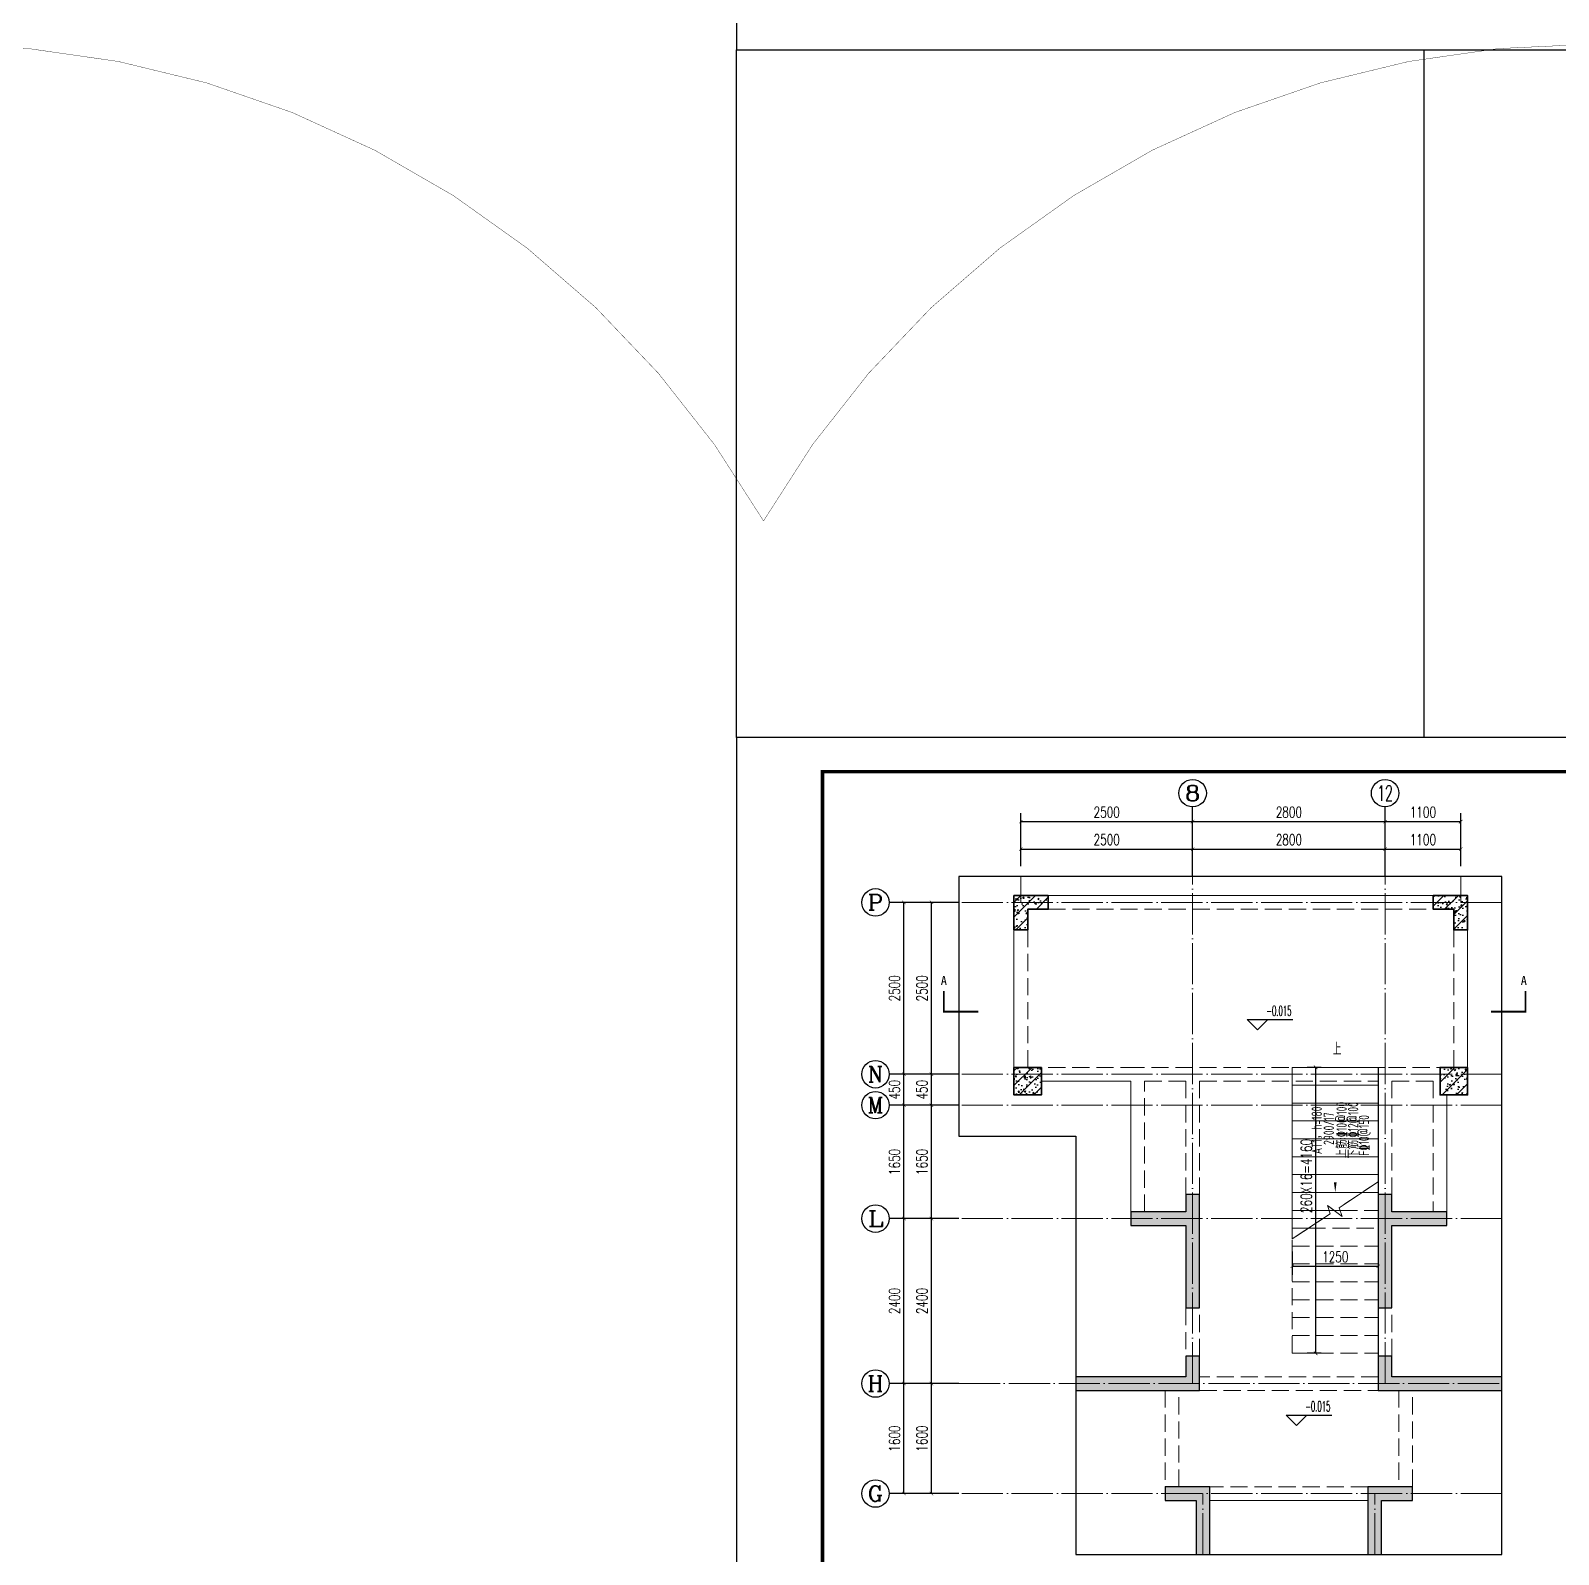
# Model space of a CAD drawing. Extents: x -655480 to 203344, y -294099 to 287156.
# Drawn here: x 17594 to 39824, y 174595 to 196765 of the extents above; entities that cross this region are included whole.
import ezdxf
from ezdxf.enums import TextEntityAlignment as Align

# ---------------------------------------------------------------- set-up
doc = ezdxf.new("R2010")
doc.units = 0
doc.header["$LTSCALE"] = 1000
for name, pattern in [('#P_--_20B1_001_t3$0$DASH', [0.35, 0.25, -0.1]), ('DASH', [0.35, 0.25, -0.1]), ('DOTE', [2.42, 2, -0.2, 0.02, -0.2])]:
    doc.linetypes.add(name, pattern=pattern)
doc.layers.get('0').update_dxf_attribs({"linetype": 'CONTINUOUS'})
doc.layers.get('DEFPOINTS').update_dxf_attribs({"linetype": 'CONTINUOUS'})
for name, color, linetype in [('-TK', 7, 'CONTINUOUS'), ('A-AXIS_TEXT', 7, 'CONTINUOUS'), ('AXIS', 3, 'CONTINUOUS'), ('COLUMN', 4, 'CONTINUOUS'), ('DIM', 2, 'CONTINUOUS'), ('DIM_ELEV', 3, 'CONTINUOUS'), ('DIM_SYMB', 3, 'CONTINUOUS'), ('PUB_DIM', 3, 'CONTINUOUS'), ('PUB_TEXT', 2, 'CONTINUOUS'), ('S-L主梁线', 4, 'DASH'), ('S-Q墙填充', 252, 'CONTINUOUS'), ('S-Q墙实线', 6, 'CONTINUOUS'), ('S-Z柱填充', 252, 'CONTINUOUS'), ('S-Z柱实线', 6, 'CONTINUOUS'), ('TEXT', 2, 'CONTINUOUS'), ('WALL', 5, 'CONTINUOUS'), ('尺寸标注', 86, 'CONTINUOUS')]:
    doc.layers.add(name, color=color, linetype=linetype)
for name, color, linetype, lineweight in [('AXIS_TEXT', 7, 'CONTINUOUS', 20), ('DOTE', 19, 'DOTE', 9), ('STAIR', 2, 'CONTINUOUS', 18)]:
    doc.layers.add(name, color=color, linetype=linetype, lineweight=lineweight)
doc.layers.add('审图修改', color=2, linetype='CONTINUOUS', plot=False)
doc.styles.add('_TCH_AXIS', font='COMPLEX', dxfattribs={"bigfont": 'GBCBIG'})
doc.styles.add('_TCH_DIM', font='SIMPLEX.shx', dxfattribs={"width": 0.7, "bigfont": 'GBCBIG.shx'})
doc.styles.add('_TCH_DIM_T3', font='SIMPLEX', dxfattribs={"width": 0.705882, "bigfont": 'GBCBIG'})
doc.styles.add('_TCH_LABEL', font='simhei.ttf')
doc.styles.add('COMPLEX', font='COMPLEX')
doc.styles.add('TSSD_REIN', font='tssdeng.shx', dxfattribs={"width": 0.7, "height": 300, "bigfont": 'tssdchn.shx'})
doc.dimstyles.new('_TCH_ARCH&&50', dxfattribs={"dimtxt": 157.5, "dimasz": 50, "dimexe": 125, "dimexo": 150, "dimgap": 58.75, "dimtad": 1, "dimdec": 0, "dimzin": 0, "dimdsep": 46, "dimtxsty": '_TCH_DIM_T3', "dimblk": 'ARCHTICK', "dimcen": 0.09, "dimclrt": 7, "dimazin": 0, "dimtfac": 1, "dimtdec": 0, "dimtix": 1, "dimtmove": 2, "dimatfit": 3, "dimldrblk": 'ARCHTICK', "dimfxl": 1, "dimtolj": 1, "dimtzin": 0, "dimarcsym": 0})
pattern_1 = [(50, (9124.8, 28295.26), (215.17805, -18.82564), [22.5, -247.5]), (355, (9124.8, 28295.26), (-41.6254, 225.65764), [18, -198]), (100.4514, (9142.74, 28293.7), (173.55281, 206.83186), [19.12206, -210.34263]), (46.1842, (9124.8, 28355.26), (320.1723, -49.6557), [33.75, -371.25]), (96.6356, (9151.5, 28351.13), (280.3988, 292.23536), [28.6831, -315.5139]), (351.1842, (9124.8, 28355.26), (280.3986, 292.2356), [27, -297]), (21, (9154.8, 28340.26), (179.07212, -120.78567), [22.5, -247.5]), (326, (9154.8, 28340.26), (72.9946, 217.545), [18, -198]), (71.4514, (9169.73, 28330.2), (252.0668, 96.75915), [19.12206, -210.34263]), (37.5, (9124.81, 28295.26), (3.647957, 99.868156), [0, -195.6, 0, -201, 0, -198.75]), (7.5, (9124.81, 28295.26), (78.92086, 118.32351), [0, -114.6, 0, -191.1, 0, -75.75]), (327.5, (9057.91, 28295.26), (160.14673, -6.76646), [0, -75, 0, -234, 0, -310.5]), (317.5, (9027.91, 28295.26), (174.95585, 30.0315), [0, -97.5, 0, -155.4, 0, -220.5]), (45, (9124.81, 28295.26), (-106.06602, 106.06602), [])]

# ---------------------------------------------------------------- blocks, each defined once
blk = doc.blocks.new('A1')
blk.add_lwpolyline([(0, 59400), (0, 0), (84100, 0), (84100, 59400)], close=True)
at = {"const_width": 100}
blk.add_lwpolyline([(2500, 58400), (2500, 1000), (83100, 1000), (83100, 58400)], close=True, dxfattribs=at)
blk = doc.blocks.new('_AXISO')
blk.add_circle((0, 0), 0.5)
at = {"layer": 'A-AXIS_TEXT', "style": 'COMPLEX', "width": 1.041667}
blk.add_attdef('A', text='', height=0.56, dxfattribs=at).set_placement((-0.25, -0.28), (0.25, -0.28), align=Align.FIT)
blk = doc.blocks.new('_ArchTick')
at = {"color": 0, "linetype": 'ByBlock', "const_width": 0.15}
blk.add_lwpolyline([(-0.5, -0.5), (0.5, 0.5)], dxfattribs=at)
blk = doc.blocks.new('*D3935')
at = {"layer": 'DEFPOINTS', "color": 0, "transparency": 16777216}
for p in [(34502, 184856), (32002, 184456), (34502, 184456)]:
    blk.add_point(p, dxfattribs=at)
at = {"layer": '尺寸标注', "color": 0, "lineweight": -2, "transparency": 16777216}
for p, q in [((32002, 184606), (32002, 184981)), ((34502, 184606), (34502, 184981)), ((32002, 184856), (34502, 184856))]:
    blk.add_line(p, q, dxfattribs=at)
at = {"layer": '尺寸标注', "color": 0, "lineweight": -2, "transparency": 16777216, "xscale": 50, "yscale": 50, "zscale": 50, "rotation": 180}
blk.add_blockref('_ArchTick', (32002, 184856), dxfattribs=at)
at = {"layer": '尺寸标注', "color": 0, "lineweight": -2, "transparency": 16777216, "xscale": 50, "yscale": 50, "zscale": 50}
blk.add_blockref('_ArchTick', (34502, 184856), dxfattribs=at)
at = {"layer": '尺寸标注', "color": 7, "transparency": 16777216, "insert": (33252, 184993), "char_height": 157.5, "attachment_point": 5, "style": '_TCH_DIM_T3'}
blk.add_mtext('\\A1;2500', dxfattribs=at)
blk = doc.blocks.new('*D3936')
at = {"layer": 'DEFPOINTS', "color": 0, "transparency": 16777216}
for p in [(37302, 184856), (34502, 184456), (37302, 184456)]:
    blk.add_point(p, dxfattribs=at)
at = {"layer": '尺寸标注', "color": 0, "lineweight": -2, "transparency": 16777216}
for p, q in [((34502, 184606), (34502, 184981)), ((37302, 184606), (37302, 184981)), ((34502, 184856), (37302, 184856))]:
    blk.add_line(p, q, dxfattribs=at)
at = {"layer": '尺寸标注', "color": 0, "lineweight": -2, "transparency": 16777216, "xscale": 50, "yscale": 50, "zscale": 50, "rotation": 180}
blk.add_blockref('_ArchTick', (34502, 184856), dxfattribs=at)
at = {"layer": '尺寸标注', "color": 0, "lineweight": -2, "transparency": 16777216, "xscale": 50, "yscale": 50, "zscale": 50}
blk.add_blockref('_ArchTick', (37302, 184856), dxfattribs=at)
at = {"layer": '尺寸标注', "color": 7, "transparency": 16777216, "insert": (35902, 184993), "char_height": 157.5, "attachment_point": 5, "style": '_TCH_DIM_T3'}
blk.add_mtext('\\A1;2800', dxfattribs=at)
blk = doc.blocks.new('*D3937')
at = {"layer": 'DEFPOINTS', "color": 0, "transparency": 16777216}
for p in [(38402, 184856), (37302, 184456), (38402, 184456)]:
    blk.add_point(p, dxfattribs=at)
at = {"layer": '尺寸标注', "color": 0, "lineweight": -2, "transparency": 16777216}
for p, q in [((37302, 184606), (37302, 184981)), ((38402, 184606), (38402, 184981)), ((37302, 184856), (38402, 184856))]:
    blk.add_line(p, q, dxfattribs=at)
at = {"layer": '尺寸标注', "color": 0, "lineweight": -2, "transparency": 16777216, "xscale": 50, "yscale": 50, "zscale": 50, "rotation": 180}
blk.add_blockref('_ArchTick', (37302, 184856), dxfattribs=at)
at = {"layer": '尺寸标注', "color": 0, "lineweight": -2, "transparency": 16777216, "xscale": 50, "yscale": 50, "zscale": 50}
blk.add_blockref('_ArchTick', (38402, 184856), dxfattribs=at)
at = {"layer": '尺寸标注', "color": 7, "transparency": 16777216, "insert": (37852, 184993), "char_height": 157.5, "attachment_point": 5, "style": '_TCH_DIM_T3'}
blk.add_mtext('\\A1;1100', dxfattribs=at)
blk = doc.blocks.new('*D3938')
at = {"layer": 'DEFPOINTS', "color": 0, "transparency": 16777216}
for p in [(34502, 185256), (32002, 184456), (34502, 184456)]:
    blk.add_point(p, dxfattribs=at)
at = {"layer": 'PUB_DIM', "color": 0, "lineweight": -2, "transparency": 16777216}
for p, q in [((32002, 184606), (32002, 185381)), ((32002, 185256), (34502, 185256)), ((34502, 184606), (34502, 185381))]:
    blk.add_line(p, q, dxfattribs=at)
at = {"layer": 'PUB_DIM', "color": 0, "lineweight": -2, "transparency": 16777216, "xscale": 50, "yscale": 50, "zscale": 50, "rotation": 180}
blk.add_blockref('_ArchTick', (32002, 185256), dxfattribs=at)
at = {"layer": 'PUB_DIM', "color": 0, "lineweight": -2, "transparency": 16777216, "xscale": 50, "yscale": 50, "zscale": 50}
blk.add_blockref('_ArchTick', (34502, 185256), dxfattribs=at)
at = {"layer": 'PUB_DIM', "color": 7, "transparency": 16777216, "insert": (33252, 185393), "char_height": 157.5, "attachment_point": 5, "style": '_TCH_DIM_T3'}
blk.add_mtext('\\A1;2500', dxfattribs=at)
blk = doc.blocks.new('*D3939')
at = {"layer": 'DEFPOINTS', "color": 0, "transparency": 16777216}
for p in [(37302, 185256), (34502, 184456), (37302, 184456)]:
    blk.add_point(p, dxfattribs=at)
at = {"layer": 'PUB_DIM', "color": 0, "lineweight": -2, "transparency": 16777216}
for p, q in [((34502, 184606), (34502, 185381)), ((34502, 185256), (37302, 185256)), ((37302, 184606), (37302, 185381))]:
    blk.add_line(p, q, dxfattribs=at)
at = {"layer": 'PUB_DIM', "color": 0, "lineweight": -2, "transparency": 16777216, "xscale": 50, "yscale": 50, "zscale": 50, "rotation": 180}
blk.add_blockref('_ArchTick', (34502, 185256), dxfattribs=at)
at = {"layer": 'PUB_DIM', "color": 0, "lineweight": -2, "transparency": 16777216, "xscale": 50, "yscale": 50, "zscale": 50}
blk.add_blockref('_ArchTick', (37302, 185256), dxfattribs=at)
at = {"layer": 'PUB_DIM', "color": 7, "transparency": 16777216, "insert": (35902, 185393), "char_height": 157.5, "attachment_point": 5, "style": '_TCH_DIM_T3'}
blk.add_mtext('\\A1;2800', dxfattribs=at)
blk = doc.blocks.new('*D3940')
at = {"layer": 'DEFPOINTS', "color": 0, "transparency": 16777216}
for p in [(38402, 185256), (37302, 184456), (38402, 184456)]:
    blk.add_point(p, dxfattribs=at)
at = {"layer": 'PUB_DIM', "color": 0, "lineweight": -2, "transparency": 16777216}
for p, q in [((37302, 184606), (37302, 185381)), ((37302, 185256), (38402, 185256)), ((38402, 184606), (38402, 185381))]:
    blk.add_line(p, q, dxfattribs=at)
at = {"layer": 'PUB_DIM', "color": 0, "lineweight": -2, "transparency": 16777216, "xscale": 50, "yscale": 50, "zscale": 50, "rotation": 180}
blk.add_blockref('_ArchTick', (37302, 185256), dxfattribs=at)
at = {"layer": 'PUB_DIM', "color": 0, "lineweight": -2, "transparency": 16777216, "xscale": 50, "yscale": 50, "zscale": 50}
blk.add_blockref('_ArchTick', (38402, 185256), dxfattribs=at)
at = {"layer": 'PUB_DIM', "color": 7, "transparency": 16777216, "insert": (37852, 185393), "char_height": 157.5, "attachment_point": 5, "style": '_TCH_DIM_T3'}
blk.add_mtext('\\A1;1100', dxfattribs=at)
blk = doc.blocks.new('*D3941')
at = {"layer": 'DEFPOINTS', "color": 0, "transparency": 16777216}
for p in [(30702, 177081), (31102, 177081), (31102, 175481)]:
    blk.add_point(p, dxfattribs=at)
at = {"layer": '尺寸标注', "color": 0, "lineweight": -2, "transparency": 16777216}
for p, q in [((30952, 177081), (30577, 177081)), ((30702, 175481), (30702, 177081)), ((30952, 175481), (30577, 175481))]:
    blk.add_line(p, q, dxfattribs=at)
at = {"layer": '尺寸标注', "color": 0, "lineweight": -2, "transparency": 16777216, "xscale": 50, "yscale": 50, "zscale": 50}
for p, rotation in [((30702, 177081), 90), ((30702, 175481), 270)]:
    blk.add_blockref('_ArchTick', p, dxfattribs=dict(at, rotation=rotation))
at = {"layer": '尺寸标注', "color": 7, "transparency": 16777216, "insert": (30564, 176281), "char_height": 157.5, "attachment_point": 5, "rotation": 90, "style": '_TCH_DIM_T3'}
blk.add_mtext('\\A1;1600', dxfattribs=at)
blk = doc.blocks.new('*D3942')
at = {"layer": 'DEFPOINTS', "color": 0, "transparency": 16777216}
for p in [(30702, 179481), (31102, 179481), (31102, 177081)]:
    blk.add_point(p, dxfattribs=at)
at = {"layer": '尺寸标注', "color": 0, "lineweight": -2, "transparency": 16777216}
for p, q in [((30952, 179481), (30577, 179481)), ((30702, 177081), (30702, 179481)), ((30952, 177081), (30577, 177081))]:
    blk.add_line(p, q, dxfattribs=at)
at = {"layer": '尺寸标注', "color": 0, "lineweight": -2, "transparency": 16777216, "xscale": 50, "yscale": 50, "zscale": 50}
for p, rotation in [((30702, 179481), 90), ((30702, 177081), 270)]:
    blk.add_blockref('_ArchTick', p, dxfattribs=dict(at, rotation=rotation))
at = {"layer": '尺寸标注', "color": 7, "transparency": 16777216, "insert": (30564, 178281), "char_height": 157.5, "attachment_point": 5, "rotation": 90, "style": '_TCH_DIM_T3'}
blk.add_mtext('\\A1;2400', dxfattribs=at)
blk = doc.blocks.new('*D3943')
at = {"layer": 'DEFPOINTS', "color": 0, "transparency": 16777216}
for p in [(30702, 181131), (31102, 181131), (31102, 179481)]:
    blk.add_point(p, dxfattribs=at)
at = {"layer": '尺寸标注', "color": 0, "lineweight": -2, "transparency": 16777216}
for p, q in [((30952, 181131), (30577, 181131)), ((30702, 179481), (30702, 181131)), ((30952, 179481), (30577, 179481))]:
    blk.add_line(p, q, dxfattribs=at)
at = {"layer": '尺寸标注', "color": 0, "lineweight": -2, "transparency": 16777216, "xscale": 50, "yscale": 50, "zscale": 50}
for p, rotation in [((30702, 181131), 90), ((30702, 179481), 270)]:
    blk.add_blockref('_ArchTick', p, dxfattribs=dict(at, rotation=rotation))
at = {"layer": '尺寸标注', "color": 7, "transparency": 16777216, "insert": (30564, 180306), "char_height": 157.5, "attachment_point": 5, "rotation": 90, "style": '_TCH_DIM_T3'}
blk.add_mtext('\\A1;1650', dxfattribs=at)
blk = doc.blocks.new('*D3944')
at = {"layer": 'DEFPOINTS', "color": 0, "transparency": 16777216}
for p in [(30702, 181581), (31102, 181581), (31102, 181131)]:
    blk.add_point(p, dxfattribs=at)
at = {"layer": '尺寸标注', "color": 0, "lineweight": -2, "transparency": 16777216}
for p, q in [((30952, 181581), (30577, 181581)), ((30702, 181131), (30702, 181581)), ((30952, 181131), (30577, 181131))]:
    blk.add_line(p, q, dxfattribs=at)
at = {"layer": '尺寸标注', "color": 0, "lineweight": -2, "transparency": 16777216, "xscale": 50, "yscale": 50, "zscale": 50}
for p, rotation in [((30702, 181581), 90), ((30702, 181131), 270)]:
    blk.add_blockref('_ArchTick', p, dxfattribs=dict(at, rotation=rotation))
at = {"layer": '尺寸标注', "color": 7, "transparency": 16777216, "insert": (30564, 181356), "char_height": 157.5, "attachment_point": 5, "rotation": 90, "style": '_TCH_DIM_T3'}
blk.add_mtext('\\A1;450', dxfattribs=at)
blk = doc.blocks.new('*D3945')
at = {"layer": 'DEFPOINTS', "color": 0, "transparency": 16777216}
for p in [(30702, 184081), (31102, 184081), (31102, 181581)]:
    blk.add_point(p, dxfattribs=at)
at = {"layer": '尺寸标注', "color": 0, "lineweight": -2, "transparency": 16777216}
for p, q in [((30952, 184081), (30577, 184081)), ((30702, 181581), (30702, 184081)), ((30952, 181581), (30577, 181581))]:
    blk.add_line(p, q, dxfattribs=at)
at = {"layer": '尺寸标注', "color": 0, "lineweight": -2, "transparency": 16777216, "xscale": 50, "yscale": 50, "zscale": 50}
for p, rotation in [((30702, 184081), 90), ((30702, 181581), 270)]:
    blk.add_blockref('_ArchTick', p, dxfattribs=dict(at, rotation=rotation))
at = {"layer": '尺寸标注', "color": 7, "transparency": 16777216, "insert": (30564, 182831), "char_height": 157.5, "attachment_point": 5, "rotation": 90, "style": '_TCH_DIM_T3'}
blk.add_mtext('\\A1;2500', dxfattribs=at)
blk = doc.blocks.new('*D3946')
at = {"layer": 'DEFPOINTS', "color": 0, "transparency": 16777216}
for p in [(30302, 177081), (31102, 177081), (31102, 175481)]:
    blk.add_point(p, dxfattribs=at)
at = {"layer": 'PUB_DIM', "color": 0, "lineweight": -2, "transparency": 16777216}
for p, q in [((30952, 177081), (30177, 177081)), ((30302, 175481), (30302, 177081)), ((30952, 175481), (30177, 175481))]:
    blk.add_line(p, q, dxfattribs=at)
at = {"layer": 'PUB_DIM', "color": 0, "lineweight": -2, "transparency": 16777216, "xscale": 50, "yscale": 50, "zscale": 50}
for p, rotation in [((30302, 177081), 90), ((30302, 175481), 270)]:
    blk.add_blockref('_ArchTick', p, dxfattribs=dict(at, rotation=rotation))
at = {"layer": 'PUB_DIM', "color": 7, "transparency": 16777216, "insert": (30164, 176281), "char_height": 157.5, "attachment_point": 5, "rotation": 90, "style": '_TCH_DIM_T3'}
blk.add_mtext('\\A1;1600', dxfattribs=at)
blk = doc.blocks.new('*D3947')
at = {"layer": 'DEFPOINTS', "color": 0, "transparency": 16777216}
for p in [(30302, 179481), (31102, 179481), (31102, 177081)]:
    blk.add_point(p, dxfattribs=at)
at = {"layer": 'PUB_DIM', "color": 0, "lineweight": -2, "transparency": 16777216}
for p, q in [((30952, 179481), (30177, 179481)), ((30302, 177081), (30302, 179481)), ((30952, 177081), (30177, 177081))]:
    blk.add_line(p, q, dxfattribs=at)
at = {"layer": 'PUB_DIM', "color": 0, "lineweight": -2, "transparency": 16777216, "xscale": 50, "yscale": 50, "zscale": 50}
for p, rotation in [((30302, 179481), 90), ((30302, 177081), 270)]:
    blk.add_blockref('_ArchTick', p, dxfattribs=dict(at, rotation=rotation))
at = {"layer": 'PUB_DIM', "color": 7, "transparency": 16777216, "insert": (30164, 178281), "char_height": 157.5, "attachment_point": 5, "rotation": 90, "style": '_TCH_DIM_T3'}
blk.add_mtext('\\A1;2400', dxfattribs=at)
blk = doc.blocks.new('*D3948')
at = {"layer": 'DEFPOINTS', "color": 0, "transparency": 16777216}
for p in [(30302, 181131), (31102, 181131), (31102, 179481)]:
    blk.add_point(p, dxfattribs=at)
at = {"layer": 'PUB_DIM', "color": 0, "lineweight": -2, "transparency": 16777216}
for p, q in [((30952, 181131), (30177, 181131)), ((30302, 179481), (30302, 181131)), ((30952, 179481), (30177, 179481))]:
    blk.add_line(p, q, dxfattribs=at)
at = {"layer": 'PUB_DIM', "color": 0, "lineweight": -2, "transparency": 16777216, "xscale": 50, "yscale": 50, "zscale": 50}
for p, rotation in [((30302, 181131), 90), ((30302, 179481), 270)]:
    blk.add_blockref('_ArchTick', p, dxfattribs=dict(at, rotation=rotation))
at = {"layer": 'PUB_DIM', "color": 7, "transparency": 16777216, "insert": (30164, 180306), "char_height": 157.5, "attachment_point": 5, "rotation": 90, "style": '_TCH_DIM_T3'}
blk.add_mtext('\\A1;1650', dxfattribs=at)
blk = doc.blocks.new('*D3949')
at = {"layer": 'DEFPOINTS', "color": 0, "transparency": 16777216}
for p in [(30302, 181581), (31102, 181581), (31102, 181131)]:
    blk.add_point(p, dxfattribs=at)
at = {"layer": 'PUB_DIM', "color": 0, "lineweight": -2, "transparency": 16777216}
for p, q in [((30952, 181581), (30177, 181581)), ((30302, 181131), (30302, 181581)), ((30952, 181131), (30177, 181131))]:
    blk.add_line(p, q, dxfattribs=at)
at = {"layer": 'PUB_DIM', "color": 0, "lineweight": -2, "transparency": 16777216, "xscale": 50, "yscale": 50, "zscale": 50}
for p, rotation in [((30302, 181581), 90), ((30302, 181131), 270)]:
    blk.add_blockref('_ArchTick', p, dxfattribs=dict(at, rotation=rotation))
at = {"layer": 'PUB_DIM', "color": 7, "transparency": 16777216, "insert": (30164, 181356), "char_height": 157.5, "attachment_point": 5, "rotation": 90, "style": '_TCH_DIM_T3'}
blk.add_mtext('\\A1;450', dxfattribs=at)
blk = doc.blocks.new('*D3950')
at = {"layer": 'DEFPOINTS', "color": 0, "transparency": 16777216}
for p in [(30302, 184081), (31102, 184081), (31102, 181581)]:
    blk.add_point(p, dxfattribs=at)
at = {"layer": 'PUB_DIM', "color": 0, "lineweight": -2, "transparency": 16777216}
for p, q in [((30952, 184081), (30177, 184081)), ((30302, 181581), (30302, 184081)), ((30952, 181581), (30177, 181581))]:
    blk.add_line(p, q, dxfattribs=at)
at = {"layer": 'PUB_DIM', "color": 0, "lineweight": -2, "transparency": 16777216, "xscale": 50, "yscale": 50, "zscale": 50}
for p, rotation in [((30302, 184081), 90), ((30302, 181581), 270)]:
    blk.add_blockref('_ArchTick', p, dxfattribs=dict(at, rotation=rotation))
at = {"layer": 'PUB_DIM', "color": 7, "transparency": 16777216, "insert": (30164, 182831), "char_height": 157.5, "attachment_point": 5, "rotation": 90, "style": '_TCH_DIM_T3'}
blk.add_mtext('\\A1;2500', dxfattribs=at)
blk = doc.blocks.new('*D3979')
at = {"layer": 'DEFPOINTS', "color": 0, "transparency": 16777216}
for p in [(35952, 179154), (37202, 179154), (37202, 178787)]:
    blk.add_point(p, dxfattribs=at)
at = {"layer": '尺寸标注', "color": 0, "lineweight": -2, "transparency": 16777216}
for p, q in [((35952, 179004), (35952, 178662)), ((37202, 179004), (37202, 178662)), ((35952, 178787), (37202, 178787))]:
    blk.add_line(p, q, dxfattribs=at)
at = {"layer": '尺寸标注', "color": 0, "lineweight": -2, "transparency": 16777216, "xscale": 50, "yscale": 50, "zscale": 50, "rotation": 180}
blk.add_blockref('_ArchTick', (35952, 178787), dxfattribs=at)
at = {"layer": '尺寸标注', "color": 0, "lineweight": -2, "transparency": 16777216, "xscale": 50, "yscale": 50, "zscale": 50}
blk.add_blockref('_ArchTick', (37202, 178787), dxfattribs=at)
at = {"layer": '尺寸标注', "color": 7, "transparency": 16777216, "insert": (36577, 178924), "char_height": 157.5, "attachment_point": 5, "style": '_TCH_DIM_T3'}
blk.add_mtext('\\A1;1250', dxfattribs=at)
blk = doc.blocks.new('*D3980')
at = {"layer": 'DEFPOINTS', "color": 0, "transparency": 16777216}
for p in [(36292, 181681), (36521, 181681), (36521, 177521)]:
    blk.add_point(p, dxfattribs=at)
at = {"layer": '尺寸标注', "color": 0, "lineweight": -2, "transparency": 16777216}
for p, q in [((36371, 181681), (36167, 181681)), ((36292, 177521), (36292, 181681)), ((36371, 177521), (36167, 177521))]:
    blk.add_line(p, q, dxfattribs=at)
at = {"layer": '尺寸标注', "color": 0, "lineweight": -2, "transparency": 16777216, "xscale": 50, "yscale": 50, "zscale": 50}
for p, rotation in [((36292, 181681), 90), ((36292, 177521), 270)]:
    blk.add_blockref('_ArchTick', p, dxfattribs=dict(at, rotation=rotation))
at = {"layer": '尺寸标注', "color": 7, "transparency": 16777216, "insert": (36155, 180101), "char_height": 157.5, "attachment_point": 5, "rotation": 90, "style": '_TCH_DIM_T3'}
blk.add_mtext('\\A1;260X16=4160', dxfattribs=at)

msp = doc.modelspace()

# ---------------------------------------------------------------- hatches: boundary and pattern name
at = {"layer": 'S-Q墙填充'}
h = msp.add_hatch(color=252, dxfattribs=at)
h.dxf.hatch_style = 1
h.paths.add_polyline_path([(34601.87, 179480.87), (34601.87, 179830.87), (34401.87, 179830.87), (34401.87, 179580.87), (33601.75, 179580.87), (33601.75, 179380.87), (34401.87, 179380.87), (34401.87, 178180.87), (34601.87, 178180.87)])
h = msp.add_hatch(color=252, dxfattribs=at)
h.dxf.hatch_style = 1
h.paths.add_polyline_path([(37201.87, 179480.87), (37201.87, 178180.87), (37401.87, 178180.87), (37401.87, 179380.87), (38201.48, 179380.87), (38201.48, 179580.87), (37401.87, 179580.87), (37401.87, 179830.87), (37201.87, 179830.87)])
h = msp.add_hatch(color=252, dxfattribs=at)
h.dxf.hatch_style = 1
h.paths.add_polyline_path([(34601.87, 176981.14), (34601.87, 177481.14), (34401.87, 177481.14), (34401.87, 177181.14), (34201.81, 177181.14), (32801.87, 177181.14), (32801.87, 176981.14), (34201.81, 176981.14)])
h = msp.add_hatch(color=252, dxfattribs=at)
h.dxf.hatch_style = 1
h.paths.add_polyline_path([(37401.87, 177181.14), (37401.87, 177481.14), (37201.87, 177481.14), (37201.87, 176981.14), (37601.75, 176981.14), (39001.87, 176981.14), (39001.87, 177181.14), (37601.75, 177181.14)])
h = msp.add_hatch(color=252, dxfattribs=at)
h.dxf.hatch_style = 1
h.paths.add_polyline_path([(34551.87, 174595.14), (34751.87, 174595.14), (34751.87, 175580.87), (34101.81, 175580.87), (34101.81, 175380.87), (34551.87, 175380.87)])
h = msp.add_hatch(color=252, dxfattribs=at)
h.dxf.hatch_style = 1
h.paths.add_polyline_path([(37051.87, 174595.14), (37251.87, 174595.14), (37251.87, 175380.87), (37701.75, 175380.87), (37701.75, 175580.87), (37051.87, 175580.87)])
at = {"layer": 'S-Z柱填充'}
h = msp.add_hatch(dxfattribs=at)
h.set_pattern_fill('ARMORED', color=256, scale=30, style=0)
h.set_pattern_definition(pattern_1)
h.paths.add_polyline_path([(32401.88, 184180.87), (31901.88, 184180.87), (31901.88, 183680.87), (32101.88, 183680.87), (32101.88, 183980.87), (32401.88, 183980.87)])
h = msp.add_hatch(dxfattribs=at)
h.set_pattern_fill('ARMORED', color=256, scale=30, style=0)
h.set_pattern_definition(pattern_1)
h.paths.add_polyline_path([(38001.86, 184180.87), (38501.86, 184180.87), (38501.86, 183680.87), (38301.86, 183680.87), (38301.86, 183980.87), (38001.86, 183980.87)])
h = msp.add_hatch(dxfattribs=at)
h.set_pattern_fill('ARMORED', color=256, scale=30, style=0)
h.set_pattern_definition([(50, (-347506.71, 149692.1), (215.178055, -18.82564), [22.5, -247.5]), (355, (-347506.71, 149692.1), (-41.6254, 225.65764), [18, -198]), (100.4514, (-347488.78, 149690.53), (173.55281, 206.83186), [19.12206, -210.34263]), (46.1842, (-347506.7, 149752.1), (320.17231, -49.6557), [33.75, -371.25]), (96.6356, (-347480.03, 149747.96), (280.3988, 292.23536), [28.6831, -315.5139]), (351.1842, (-347506.7, 149752.1), (280.39858, 292.23558), [27, -297]), (21, (-347476.71, 149737.1), (179.072116, -120.78567), [22.5, -247.5]), (326, (-347476.71, 149737.1), (72.9946, 217.54501), [18, -198]), (71.4514, (-347461.8, 149727.04), (252.06679, 96.75915), [19.12206, -210.34263]), (37.5, (-347506.71, 149692.1), (3.647957, 99.868156), [0, -195.6, 0, -201, 0, -198.75]), (7.5, (-347506.71, 149692.1), (78.92086, 118.323514), [0, -114.6, 0, -191.1, 0, -75.75]), (327.5, (-347573.61, 149692.1), (160.146731, -6.766462), [0, -75, 0, -234, 0, -310.5]), (317.5, (-347603.61, 149692.1), (174.95585, 30.031495), [0, -97.5, 0, -155.4, 0, -220.5]), (45, (-347506.71, 149692.1), (-106.06602, 106.06602), [])])
h.paths.add_polyline_path([(32301.87, 181680.87), (31901.87, 181680.87), (31901.87, 181280.87), (32301.87, 181280.87)])
h = msp.add_hatch(dxfattribs=at)
h.set_pattern_fill('ARMORED', color=256, scale=30, style=0)
h.set_pattern_definition([(50, (-347506.71, 149692.1), (215.178055, -18.82564), [22.5, -247.5]), (355, (-347506.71, 149692.1), (-41.6254, 225.65764), [18, -198]), (100.4514, (-347488.78, 149690.54), (173.55281, 206.83186), [19.12206, -210.34263]), (46.1842, (-347506.7, 149752.1), (320.17231, -49.6557), [33.75, -371.25]), (96.6356, (-347480.03, 149747.97), (280.3988, 292.23536), [28.6831, -315.5139]), (351.1842, (-347506.7, 149752.1), (280.39858, 292.23558), [27, -297]), (21, (-347476.71, 149737.1), (179.072116, -120.78567), [22.5, -247.5]), (326, (-347476.71, 149737.1), (72.9946, 217.54501), [18, -198]), (71.4514, (-347461.8, 149727.04), (252.06679, 96.75915), [19.12206, -210.34263]), (37.5, (-347506.71, 149692.105), (3.647957, 99.868156), [0, -195.6, 0, -201, 0, -198.75]), (7.5, (-347506.71, 149692.1), (78.92086, 118.323514), [0, -114.6, 0, -191.1, 0, -75.75]), (327.5, (-347573.61, 149692.105), (160.146731, -6.766462), [0, -75, 0, -234, 0, -310.5]), (317.5, (-347603.61, 149692.1), (174.95585, 30.031495), [0, -97.5, 0, -155.4, 0, -220.5]), (45, (-347506.71, 149692.1), (-106.06602, 106.06602), [])])
h.paths.add_polyline_path([(38501.87, 181680.87), (38101.87, 181680.87), (38101.87, 181280.87), (38501.87, 181280.87)])

# ---------------------------------------------------------------- linework, layer by layer
at = {"layer": 'AXIS'}
for p, q in [((34501.87, 184455.99), (34501.87, 185470.6)), ((37301.87, 184455.99), (37301.87, 185470.6)), ((31101.87, 184080.87), (30087.27, 184080.87)), ((31101.87, 181580.87), (30087.27, 181580.87)), ((31101.87, 181130.87), (30087.27, 181130.87)), ((31101.87, 179480.87), (30087.27, 179480.87)), ((31101.87, 177081.14), (30087.27, 177081.14)), ((31101.87, 175480.87), (30087.27, 175480.87))]:
    msp.add_line(p, q, dxfattribs=at)
at = {"layer": 'COLUMN', "color": 6}
msp.add_line((37201.87, 179880.87), (37201.87, 178230.87), dxfattribs=at)
at = {"layer": 'DIM', "color": 5, "linetype": 'ByBlock'}
msp.add_lwpolyline([(27867.19, 196482.28), (37867.19, 196482.28), (37867.19, 186482.28), (27867.19, 186482.28)], close=True, dxfattribs=at)
at = {"layer": 'DIM_ELEV', "color": 6}
for p, q in [((35445.61, 182226.78), (35295.61, 182376.78)), ((35295.61, 182376.78), (35960.53, 182376.78)), ((35445.61, 182226.78), (35595.61, 182376.78)), ((36011.19, 176473.04), (35861.19, 176623.04)), ((35861.19, 176623.04), (36526.11, 176623.04)), ((36011.19, 176473.04), (36161.19, 176623.04))]:
    msp.add_line(p, q, dxfattribs=at)
at = {"layer": 'DIM_SYMB'}
msp.add_lwpolyline([(31101.87, 184455.99), (31101.87, 180680.87), (32801.87, 180680.87), (32801.87, 174595.14), (39001.87, 174595.14), (39001.87, 180680.87), (39001.87, 180680.87), (39001.87, 184455.99)], close=True, dxfattribs=at)
at = {"layer": 'DIM_SYMB', "color": 6, "const_width": 25}
for points in [[(31381.82, 182491.65), (30881.82, 182491.65), (30881.82, 182791.65)], [(38843.97, 182491.65), (39343.97, 182491.65), (39343.97, 182791.65)]]:
    msp.add_lwpolyline(points, dxfattribs=at)
at = {"layer": 'DIM_SYMB'}
msp.add_lwpolyline([(36576.87, 181810.87, 0, 0, 0), (36576.87, 179860.87, 0, 40, 0), (36576.87, 180010.87, 0, 0, 0)], format="xyseb", dxfattribs=at)
at = {"layer": 'DOTE', "linetype": 'DOTE', "ltscale": 0.3}
for p, q in [((32001.87, 184080.87), (32001.87, 184455.99)), ((34501.87, 177081.14), (34501.87, 184455.99)), ((37301.87, 177081.14), (37301.87, 184455.99)), ((38401.87, 184455.99), (38401.88, 184080.87)), ((39001.87, 184080.87), (31101.87, 184080.87)), ((39001.87, 181580.87), (31101.87, 181580.87)), ((39001.87, 181130.87), (31101.87, 181130.87)), ((39001.87, 179480.87), (31101.87, 179480.87)), ((31101.87, 177081.14), (39001.87, 177081.14)), ((39001.87, 175480.87), (31101.87, 175480.87)), ((34651.87, 174595.14), (34651.87, 175480.87)), ((37151.87, 174595.14), (37151.87, 175480.87))]:
    msp.add_line(p, q, dxfattribs=at)
at = {"layer": 'S-L主梁线', "linetype": 'ByBlock', "lineweight": 18}
for p, q in [((38001.86, 184180.87), (32401.88, 184180.87)), ((31901.88, 183680.87), (31901.87, 181680.87)), ((38501.87, 181680.87), (38501.86, 183680.87)), ((32301.87, 181480.88), (33601.4, 181480.9)), ((33601.4, 181480.9), (33601.75, 179580.87)), ((38201.48, 179580.87), (38201.66, 181280.87)), ((38201.9, 181230.87), (38201.66, 181230.87)), ((34751.87, 175380.87), (37051.87, 175380.87))]:
    msp.add_line(p, q, dxfattribs=at)
at = {"layer": 'S-L主梁线', "linetype": 'DASH', "lineweight": 18}
for p, q in [((32401.88, 183980.87), (38001.86, 183980.87)), ((32101.87, 181680.87), (32101.87, 183680.87)), ((38301.87, 183680.87), (38301.87, 181680.87)), ((33701.38, 181680.9), (32301.87, 181680.87)), ((34501.86, 181681), (33701.37, 181680.9)), ((37301.17, 181681), (34501.87, 181681)), ((38301.87, 181681), (37301.17, 181681)), ((33801.4, 181480.91), (34401.87, 181480.99)), ((33801.73, 179580.87), (33801.52, 181480.91)), ((34401.81, 181480.99), (34401.87, 179830.87)), ((34601.87, 179830.87), (34601.81, 181481)), ((34601.87, 181481), (37201.21, 181481)), ((37201.21, 181481), (37201.84, 179830.87)), ((37401.87, 179830.87), (37401.03, 181481)), ((37401.21, 181481), (38001.68, 181481)), ((38001.47, 181481), (38001.49, 179580.87)), ((34401.87, 178180.87), (34401.87, 177481.14)), ((34601.87, 177481.14), (34601.87, 178180.87)), ((37201.87, 178180.87), (37201.87, 177481.14)), ((37401.87, 177481.14), (37401.87, 178180.87)), ((37201.87, 177181.14), (34601.87, 177181.14)), ((34101.81, 176981.14), (34101.81, 175580.87)), ((34301.81, 175580.87), (34301.81, 176981.14)), ((34601.87, 176981.14), (37201.87, 176981.14)), ((37501.75, 176981.14), (37501.75, 175580.87)), ((37701.75, 175580.87), (37701.75, 176981.14)), ((37051.87, 175580.87), (34751.87, 175580.87))]:
    msp.add_line(p, q, dxfattribs=at)
at = {"layer": 'S-Q墙实线'}
for points in [[(34601.87, 179480.87), (34601.87, 179830.87), (34401.87, 179830.87), (34401.87, 179580.87), (33601.75, 179580.87), (33601.75, 179380.87), (34401.87, 179380.87), (34401.87, 178180.87), (34601.87, 178180.87), (34601.87, 179480.87)], [(34751.87, 174595.14), (34751.87, 174880.87), (34751.87, 175580.87), (34101.81, 175580.87), (34101.81, 175380.87), (34551.87, 175380.87), (34551.87, 174880.87), (34551.87, 174595.14)], [(37251.87, 174595.14), (37251.87, 174880.87), (37251.87, 175380.87), (37701.75, 175380.87), (37701.75, 175580.87), (37051.87, 175580.87), (37051.87, 174880.87), (37051.87, 174595.14)]]:
    msp.add_lwpolyline(points, dxfattribs=at)
for points in [[(37201.87, 179480.87), (37201.87, 178180.87), (37401.87, 178180.87), (37401.87, 179380.87), (38201.48, 179380.87), (38201.48, 179580.87), (37401.87, 179580.87), (37401.87, 179830.87), (37201.87, 179830.87)], [(34601.87, 176981.14), (34601.87, 177481.14), (34401.87, 177481.14), (34401.87, 177181.14), (34201.81, 177181.14), (32801.87, 177181.14), (32801.87, 176981.14), (34201.81, 176981.14)], [(37401.87, 177181.14), (37401.87, 177481.14), (37201.87, 177481.14), (37201.87, 176981.14), (37601.75, 176981.14), (39001.87, 176981.14), (39001.87, 177181.14), (37601.75, 177181.14)]]:
    msp.add_lwpolyline(points, close=True, dxfattribs=at)
at = {"layer": 'S-Z柱实线', "lineweight": 35}
for points in [[(32401.88, 184180.87), (31901.88, 184180.87), (31901.88, 183680.87), (32101.88, 183680.87), (32101.88, 183980.87), (32401.88, 183980.87), (32401.88, 184180.87)], [(38001.86, 184180.87), (38501.86, 184180.87), (38501.86, 183680.87), (38301.86, 183680.87), (38301.86, 183980.87), (38001.86, 183980.87), (38001.86, 184180.87)]]:
    msp.add_lwpolyline(points, dxfattribs=at)
for points in [[(32301.87, 181680.87), (31901.87, 181680.87), (31901.87, 181280.87), (32301.87, 181280.87)], [(38501.87, 181680.87), (38101.87, 181680.87), (38101.87, 181280.87), (38501.87, 181280.87)]]:
    msp.add_lwpolyline(points, close=True, dxfattribs=at)
at = {"layer": 'STAIR'}
for p, q in [((35951.87, 179184.87), (35951.87, 181680.87)), ((35951.87, 181680.87), (37201.87, 181680.87)), ((37201.87, 180016.87), (37201.87, 181680.87)), ((35951.87, 181420.87), (37201.87, 181420.87)), ((35951.87, 181160.87), (37201.87, 181160.87)), ((35951.87, 180900.87), (37201.87, 180900.87)), ((35951.87, 180640.87), (37201.87, 180640.87)), ((35951.87, 180380.87), (37201.87, 180380.87)), ((35951.87, 180120.87), (37201.87, 180120.87)), ((35951.87, 179860.87), (36967.5, 179860.87)), ((37201.87, 180016.87), (36635.05, 179639.59)), ((36678.21, 179511.68), (36461.59, 179671.11)), ((36461.59, 179671.11), (36502.09, 179551.09)), ((36635.05, 179639.59), (36678.21, 179511.68)), ((35951.87, 179600.87), (36485.29, 179600.87)), ((36502.09, 179551.09), (35951.87, 179184.87)), ((36557.02, 179600.87), (36648.11, 179600.87)), ((35951.87, 179340.87), (36186.25, 179340.87))]:
    msp.add_line(p, q, dxfattribs=at)
at = {"layer": 'STAIR', "color": 246, "linetype": '#P_--_20B1_001_t3$0$DASH'}
for p, q in [((37201.87, 180016.87), (36635.05, 179639.59)), ((36967.5, 179860.87), (37201.87, 179860.87)), ((37201.87, 177520.87), (37201.87, 180016.87)), ((36678.21, 179511.68), (36461.59, 179671.11)), ((36461.59, 179671.11), (36502.09, 179551.09)), ((36635.05, 179639.59), (36678.21, 179511.68)), ((36502.09, 179551.09), (35951.87, 179184.87)), ((36485.29, 179600.87), (36557.02, 179600.87)), ((36648.11, 179600.87), (37201.87, 179600.87)), ((35951.87, 177520.87), (35951.87, 179184.87)), ((36186.25, 179340.87), (37201.87, 179340.87)), ((35951.87, 179080.87), (37201.87, 179080.87)), ((35951.87, 178820.87), (37201.87, 178820.87)), ((35951.87, 178560.87), (37201.87, 178560.87)), ((35951.87, 178300.87), (37201.87, 178300.87)), ((35951.87, 178040.87), (37201.87, 178040.87)), ((35951.87, 177780.87), (37201.87, 177780.87)), ((35951.87, 177520.87), (37201.87, 177520.87))]:
    msp.add_line(p, q, dxfattribs=at)
at = {"layer": 'WALL'}
for p, q in [((37201.87, 181680.87), (37201.87, 179880.87)), ((37201.87, 178230.87), (37201.87, 177481.14))]:
    msp.add_line(p, q, dxfattribs=at)
at = {"layer": '审图修改', "color": 2, "const_width": 5}
msp.add_lwpolyline([(4237.03, 189631.08, -0.57735027), (28258.31, 189631.08, -0.57735027), (52279.58, 189631.08, -0.57735027), (76300.85, 189631.08, -0.57735027), (100322.13, 189631.08, -0.57735027), (124343.4, 189631.08, -0.57735027), (148364.68, 189631.08, -0.57735027), (172385.95, 189631.08, -0.57735027), (196407.22, 189631.08, -0.57735027), (196407.22, 165609.81, -0.57735027), (196407.22, 141588.53, -0.57735027)], format="xyb", dxfattribs=at)

# ---------------------------------------------------------------- block references
at = {"layer": '-TK', "xscale": 0.5, "yscale": 0.5, "zscale": 0.5}
for p in [(27867.19, 196482.28), (27867.19, 156782.28)]:
    msp.add_blockref('A1', p, dxfattribs=at)
at = {"layer": 'AXIS'}
ref = msp.add_blockref('_AXISO', (34501.87, 185670.6), dxfattribs=dict(at, xscale=400, yscale=400, zscale=400))
ref.add_attrib('A', '8', dxfattribs={"layer": 'AXIS_TEXT', "height": 226.27, "style": '_TCH_AXIS', "width": 1.5}).set_placement((34388.74, 185557.46), (34615.01, 185557.46), align=Align.FIT)
ref = msp.add_blockref('_AXISO', (37301.87, 185670.6), dxfattribs=dict(at, xscale=400, yscale=400, zscale=400))
ref.add_attrib('A', '12', dxfattribs={"layer": 'AXIS_TEXT', "height": 226.274, "style": '_TCH_AXIS', "width": 0.724138}).set_placement((37188.74, 185557.46), (37415.01, 185557.46), align=Align.FIT)
ref = msp.add_blockref('_AXISO', (29887.27, 184080.87), dxfattribs=dict(at, xscale=400, yscale=400, zscale=400))
ref.add_attrib('A', 'P', dxfattribs={"layer": 'AXIS_TEXT', "height": 226.27, "style": '_TCH_AXIS', "width": 1.235294}).set_placement((29774.13, 183967.73), (30000.4, 183967.73), align=Align.FIT)
ref = msp.add_blockref('_AXISO', (29887.27, 181580.87), dxfattribs=dict(at, xscale=400, yscale=400, zscale=400))
ref.add_attrib('A', 'N', dxfattribs={"layer": 'AXIS_TEXT', "height": 226.27, "style": '_TCH_AXIS', "width": 1.105263}).set_placement((29774.13, 181467.73), (30000.4, 181467.73), align=Align.FIT)
ref = msp.add_blockref('_AXISO', (29887.27, 181130.87), dxfattribs=dict(at, xscale=400, yscale=400, zscale=400))
ref.add_attrib('A', 'M', dxfattribs={"layer": 'AXIS_TEXT', "height": 226.27, "style": '_TCH_AXIS'}).set_placement((29774.13, 181017.73), (30000.4, 181017.73), align=Align.FIT)
ref = msp.add_blockref('_AXISO', (29887.27, 179480.87), dxfattribs=dict(at, xscale=400, yscale=400, zscale=400))
ref.add_attrib('A', 'L', dxfattribs={"layer": 'AXIS_TEXT', "height": 226.27, "style": '_TCH_AXIS', "width": 1.4}).set_placement((29774.13, 179367.73), (30000.4, 179367.73), align=Align.FIT)
ref = msp.add_blockref('_AXISO', (29887.27, 177081.14), dxfattribs=dict(at, xscale=400, yscale=400, zscale=400))
ref.add_attrib('A', 'H', dxfattribs={"layer": 'AXIS_TEXT', "height": 226.27, "style": '_TCH_AXIS', "width": 1.05}).set_placement((29774.13, 176968), (30000.4, 176968), align=Align.FIT)
ref = msp.add_blockref('_AXISO', (29887.27, 175480.87), dxfattribs=dict(at, xscale=400, yscale=400, zscale=400))
ref.add_attrib('A', 'G', dxfattribs={"layer": 'AXIS_TEXT', "height": 226.27, "style": '_TCH_AXIS', "width": 1.166667}).set_placement((29774.13, 175367.73), (30000.4, 175367.73), align=Align.FIT)

# ---------------------------------------------------------------- texts
at = {"layer": 'PUB_TEXT', "color": 6, "style": '_TCH_LABEL'}
for p in [(30837.52, 182879.15), (39275.61, 182879.15)]:
    msp.add_text('A', height=131.43, dxfattribs=at).set_placement(p)
at = {"layer": 'PUB_TEXT', "color": 6, "style": '_TCH_DIM', "width": 0.494118}
for p in [(35574.53, 182429.28), (36140.11, 176675.54)]:
    msp.add_text('-0.015', height=148.75, dxfattribs=at).set_placement(p)
at = {"layer": 'PUB_TEXT', "style": '_TCH_DIM', "width": 0.7}
msp.add_text('上', height=178.72, dxfattribs=at).set_placement((36540.38, 181860.92))
at = {"layer": 'TEXT', "color": 230, "style": 'TSSD_REIN', "width": 0.7}
for s, p in [('AT1，h=180', (36382.32, 180764.62)), ('2900/17', (36557.99, 180789.36))]:
    msp.add_text(s, height=150, rotation=90, dxfattribs=at).set_placement(p, align=Align.CENTER)
for s, p in [('上筋:%%13210@100', (36743.89, 180358.41, 0)), ('下筋:%%13212@100', (36912.05, 180353.51, 0)), ('F%%13210@150', (37069.39, 180396.21))]:
    msp.add_text(s, height=150, rotation=90, dxfattribs=at).set_placement(p)

# ---------------------------------------------------------------- dimensions: what is measured, and where the dimension line sits
at = {"layer": 'PUB_DIM'}
for p1, p2, distance, picture, middle in [((32001.87, 184456), (34501.87, 184456), 799.99, '*D3938', (33251.87, 185393.49)), ((34501.87, 184456), (37301.87, 184456), 799.99, '*D3939', (35901.87, 185393.49)), ((37301.87, 184456), (38401.87, 184456), 799.99, '*D3940', (37851.87, 185393.49)), ((31101.87, 181580.87), (31101.87, 184080.87), 800, '*D3950', (30164.37, 182830.87)), ((31101.87, 181130.87), (31101.87, 181580.87), 800, '*D3949', (30164.37, 181355.87)), ((31101.87, 179480.87), (31101.87, 181130.87), 800, '*D3948', (30164.37, 180305.87)), ((31101.87, 177081.14), (31101.87, 179480.87), 800, '*D3947', (30164.37, 178281)), ((31101.87, 175480.87), (31101.87, 177081.14), 800, '*D3946', (30164.37, 176281))]:
    dim = msp.add_aligned_dim(p1=p1, p2=p2, distance=distance, dimstyle='_TCH_ARCH&&50', dxfattribs=at)
    dim.commit()
    dim.dimension.update_dxf_attribs({"geometry": picture, "text_midpoint": middle})
at = {"layer": '尺寸标注', "color": 106}
for p1, p2, distance, picture, middle in [((32001.87, 184455.99), (34501.87, 184455.99), 400, '*D3935', (33251.87, 184993.49)), ((34501.87, 184455.99), (37301.87, 184455.99), 400, '*D3936', (35901.87, 184993.49)), ((37301.87, 184455.99), (38401.87, 184455.99), 400, '*D3937', (37851.87, 184993.49)), ((31101.87, 181580.87), (31101.87, 184080.87), 400, '*D3945', (30564.37, 182830.87)), ((31101.87, 181130.87), (31101.87, 181580.87), 400, '*D3944', (30564.37, 181355.87)), ((31101.87, 179480.87), (31101.87, 181130.87), 400, '*D3943', (30564.37, 180305.87)), ((31101.87, 177081.14), (31101.87, 179480.87), 400, '*D3942', (30564.37, 178281)), ((35951.87, 179153.74), (37201.87, 179153.74), -366.84, '*D3979', (36576.87, 178924.4)), ((31101.87, 175480.87), (31101.87, 177081.14), 400, '*D3941', (30564.37, 176281))]:
    dim = msp.add_aligned_dim(p1=p1, p2=p2, distance=distance, dimstyle='_TCH_ARCH&&50', dxfattribs=at)
    dim.commit()
    dim.dimension.update_dxf_attribs({"geometry": picture, "text_midpoint": middle})
dim = msp.add_linear_dim(base=(36292.33, 181680.87), p1=(36520.84, 177520.87), p2=(36520.84, 181680.87), angle=90, text='260X16=4160', dimstyle='_TCH_ARCH&&50', dxfattribs=at)
dim.commit()
dim.dimension.update_dxf_attribs({"geometry": '*D3980', "text_midpoint": (36154.83, 180100.52), "dimtype": 161})

doc.saveas('drawing.dxf')
